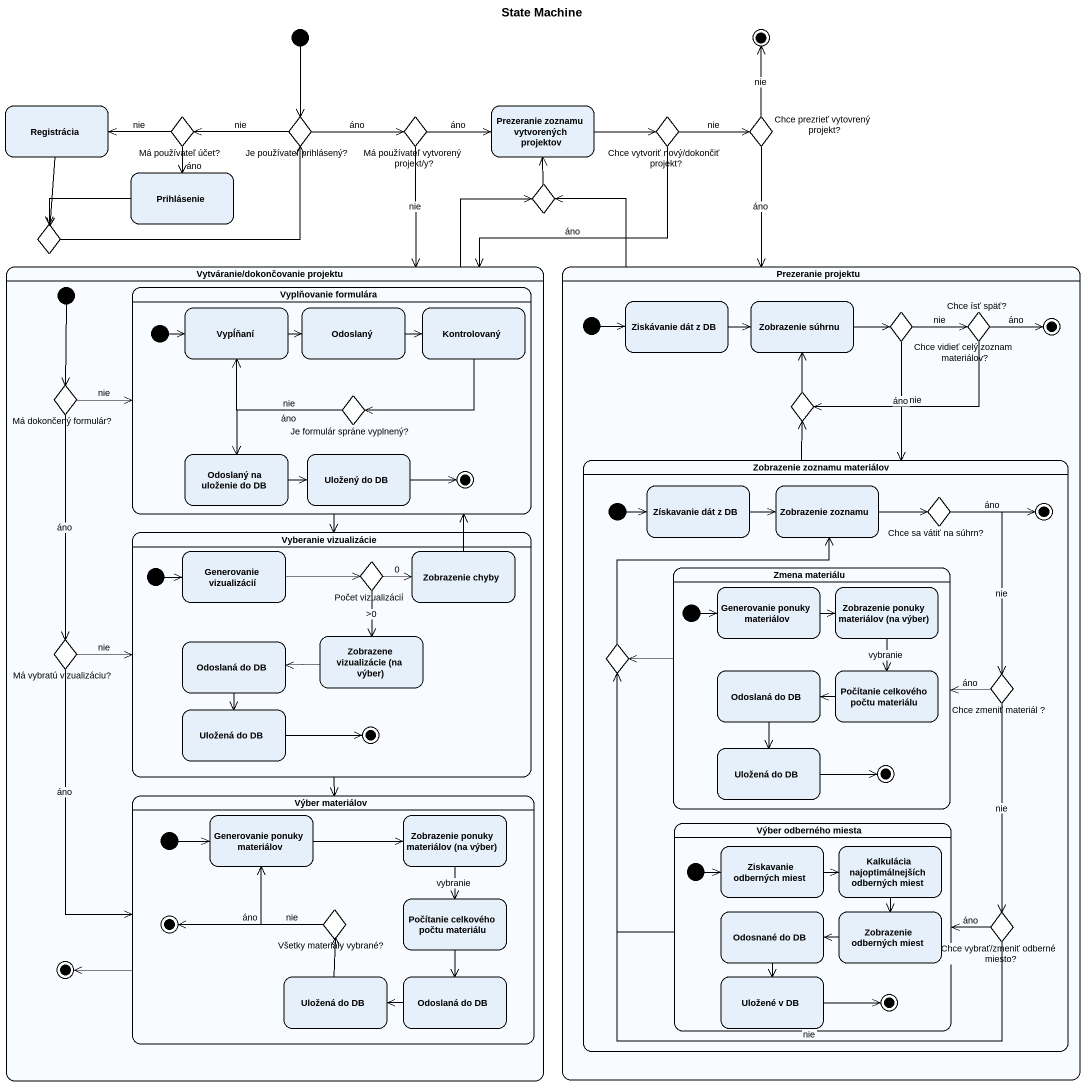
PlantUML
@startuml
title State Machine
hide empty description
state Registrácia
state "Má používateľ účet?" as Má_používateľ_účet <<choice>>
state "Je používateľ prihlásený?" as Je_používateľ_prihlásený <<choice>>
state "Má používateľ vytvorený projekt/y?" as Má_používateľ_vytvorený <<choice>>
state "Prezeranie zoznamu vytvorených projektov" as Prezeranie_zoznamu
state "Chce vytvoriť nový/dokončiť projekt?" as Chce_vytvoriť_nový_dokončiť <<choice>>
state "Chce prezrieť vytovrený projekt?" as Chce_prezrieť_vytovrený <<choice>>
state Prihlásenie
state choice1 <<choice>>
state choice2 <<choice>>
state "Vytváranie/dokončovanie projektu" as Vytváranie_dokončovanie {
  state "Vyplňovanie formulára" as Vyplňovanie_formulára {
    state Vypĺňaní
    state Odoslaný
    state Kontrolovaný
    state "Je formulár spráne vyplnený?" as Je_formulár_spráne_vyplnený <<choice>>
    state "Odoslaný na uloženie do DB" as Odoslaný_na_uloženie_do_DB
    state "Uložený do DB" as Uložený_do_DB
    [*] -right-> Vypĺňaní
    Uložený_do_DB -right-> [*]
  }
  state "Má dokončený formulár?" as Má_dokončený_formulár <<choice>>
  state "Vyberanie vizualizácie" as Vyberanie_vizualizácie {
    state "Generovanie vizualizácií" as Generovanie_vizualizácií
    state "Zobrazenie chyby" as Zobrazenie_chyby
    state "Počet vizualizácií" as Počet_vizualizácií <<choice>>
    state "Zobrazene vizualizácie (na výber)" as Zobrazene_vizualizácie_na
    state "Odoslaná do DB" as Odoslaná_do_DB
    state "Uložená do DB" as Uložená_do_DB
    [*] -right-> Generovanie_vizualizácií
    Uložená_do_DB -right-> [*]
  }
  state "Má vybratú vizualizáciu?" as Má_vybratú_vizualizáciu <<choice>>
  state "Výber materiálov" as Výber_materiálov {
    state "Generovanie ponuky materiálov" as Generovanie_ponuky_2
    state "Zobrazenie ponuky materiálov (na výber)" as Zobrazenie_ponuky_2
    state "Počítanie celkového počtu materiálu" as Počítanie_celkového_počtu_2
    state "Všetky materiály vybrané?" as Všetky_materiály_vybrané <<choice>>
    state "Uložená do DB" as Uložená_do_DB_3
    state "Odoslaná do DB" as Odoslaná_do_DB_3
    [*] -right-> Generovanie_ponuky_2
    Všetky_materiály_vybrané -left-> [*] : áno
  }
  [*] --> Má_dokončený_formulár
  Výber_materiálov -left-> [*]
}
state "Prezeranie projektu" as Prezeranie_projektu {
  state "Ziskávanie dát z DB" as Ziskávanie_dát_z_DB
  state "Zobrazenie súhrnu" as Zobrazenie_súhrnu
  state "Chce vidieť celý zoznam materiálov?" as Chce_vidieť_celý_zoznam <<choice>>
  state "Chce ísť späť?" as Chce_ísť_späť <<choice>>
  state choice3 <<choice>>
  state "Zobrazenie zoznamu materiálov" as Zobrazenie_zoznamu {
    state "Získavanie dát z DB" as Získavanie_dát_z_DB
    state "Zobrazenie zoznamu" as Zobrazenie_zoznamu_2
    state "Chce sa vátiť na súhrn?" as Chce_sa_vátiť_na_súhrn <<choice>>
    state "Zmena materiálu" as Zmena_materiálu {
      state "Generovanie ponuky materiálov" as Generovanie_ponuky
      state "Zobrazenie ponuky materiálov (na výber)" as Zobrazenie_ponuky
      state "Odoslaná do DB" as Odoslaná_do_DB_2
      state "Počítanie celkového počtu materiálu" as Počítanie_celkového_počtu
      state "Uložená do DB" as Uložená_do_DB_2
      [*] -right-> Generovanie_ponuky
      Uložená_do_DB_2 -right-> [*]
    }
    state choice4 <<choice>>
    state "Chce zmeniť materiál ?" as Chce_zmeniť_materiál <<choice>>
    state "Výber odberného miesta" as Výber_odberného_miesta {
      state "Ziskavanie odberných miest" as Ziskavanie_odberných_miest
      state "Kalkulácia najoptimálnejších odberných miest" as Kalkulácia
      state "Odosnané do DB" as Odosnané_do_DB
      state "Zobrazenie odberných miest" as Zobrazenie_odberných_miest
      state "Uložené v DB" as Uložené_v_DB
      [*] -right-> Ziskavanie_odberných_miest
      Uložené_v_DB -right-> [*]
    }
    state "Chce vybrať/zmeniť odberné miesto?" as Chce_vybrať_zmeniť_odberné <<choice>>
    [*] -right-> Získavanie_dát_z_DB
    Chce_sa_vátiť_na_súhrn -right-> [*] : áno
  }
  [*] -right-> Ziskávanie_dát_z_DB
  Chce_ísť_späť -right-> [*] : áno
}
[*] --> Je_používateľ_prihlásený
Registrácia --> choice2
Má_používateľ_účet -left-> Registrácia : nie
Má_používateľ_účet --> Prihlásenie : áno
Je_používateľ_prihlásený -left-> Má_používateľ_účet : nie
Je_používateľ_prihlásený -right-> Má_používateľ_vytvorený : áno
Má_používateľ_vytvorený -right-> Prezeranie_zoznamu : áno
Má_používateľ_vytvorený --> Vytváranie_dokončovanie : nie
Prezeranie_zoznamu -right-> Chce_vytvoriť_nový_dokončiť
Chce_vytvoriť_nový_dokončiť -right-> Chce_prezrieť_vytovrený : nie
Chce_vytvoriť_nový_dokončiť --> Vytváranie_dokončovanie : áno
Chce_prezrieť_vytovrený --> Prezeranie_projektu : áno
Prihlásenie -left-> choice2
choice1 -up-> Prezeranie_zoznamu
choice2 -right-> Je_používateľ_prihlásený
Vytváranie_dokončovanie -up-> choice1
Vyplňovanie_formulára --> Vyberanie_vizualizácie
Prezeranie_projektu -up-> choice1
Vypĺňaní -right-> Odoslaný
Odoslaný -right-> Kontrolovaný
Kontrolovaný --> Je_formulár_spráne_vyplnený
Ziskávanie_dát_z_DB -right-> Zobrazenie_súhrnu
Zobrazenie_súhrnu -right-> Chce_vidieť_celý_zoznam
Chce_vidieť_celý_zoznam -right-> Chce_ísť_späť : nie
Chce_vidieť_celý_zoznam --> Zobrazenie_zoznamu : áno
Chce_ísť_späť -left-> choice3 : nie
Má_dokončený_formulár -right-> Vyplňovanie_formulára : nie
Má_dokončený_formulár --> Má_vybratú_vizualizáciu : áno
Je_formulár_spráne_vyplnený -up-> Vypĺňaní : nie
Je_formulár_spráne_vyplnený -left-> Odoslaný_na_uloženie_do_DB : áno
choice3 -up-> Zobrazenie_súhrnu
Odoslaný_na_uloženie_do_DB -right-> Uložený_do_DB
Zobrazenie_zoznamu -up-> choice3
Získavanie_dát_z_DB -right-> Zobrazenie_zoznamu_2
Zobrazenie_zoznamu_2 -right-> Chce_sa_vátiť_na_súhrn
Chce_sa_vátiť_na_súhrn --> Chce_zmeniť_materiál : nie
Vyberanie_vizualizácie --> Výber_materiálov
Generovanie_vizualizácií -right-> Počet_vizualizácií
Zobrazenie_chyby -up-> Vyplňovanie_formulára
Počet_vizualizácií -right-> Zobrazenie_chyby : 0
Počet_vizualizácií --> Zobrazene_vizualizácie_na : >0
Zmena_materiálu -left-> choice4
Generovanie_ponuky -right-> Zobrazenie_ponuky
Zobrazenie_ponuky --> Počítanie_celkového_počtu : vybranie
Zobrazene_vizualizácie_na -left-> Odoslaná_do_DB
Má_vybratú_vizualizáciu -right-> Vyberanie_vizualizácie : nie
Má_vybratú_vizualizáciu --> Výber_materiálov : áno
Odoslaná_do_DB --> Uložená_do_DB
choice4 -up-> Zobrazenie_zoznamu_2
Odoslaná_do_DB_2 --> Uložená_do_DB_2
Počítanie_celkového_počtu -left-> Odoslaná_do_DB_2
Chce_zmeniť_materiál -left-> Zmena_materiálu : áno
Chce_zmeniť_materiál --> Chce_vybrať_zmeniť_odberné : nie
Generovanie_ponuky_2 -right-> Zobrazenie_ponuky_2
Zobrazenie_ponuky_2 --> Počítanie_celkového_počtu_2 : vybranie
Výber_odberného_miesta -up-> choice4
Ziskavanie_odberných_miest -right-> Kalkulácia
Kalkulácia --> Zobrazenie_odberných_miest
Počítanie_celkového_počtu_2 --> Odoslaná_do_DB_3
Všetky_materiály_vybrané -up-> Generovanie_ponuky_2 : nie
Odosnané_do_DB --> Uložené_v_DB
Zobrazenie_odberných_miest -left-> Odosnané_do_DB
Chce_vybrať_zmeniť_odberné -up-> choice4 : nie
Chce_vybrať_zmeniť_odberné -left-> Výber_odberného_miesta : áno
Uložená_do_DB_3 -up-> Všetky_materiály_vybrané
Odoslaná_do_DB_3 -left-> Uložená_do_DB_3
Chce_prezrieť_vytovrený -up-> [*] : nie
@enduml
